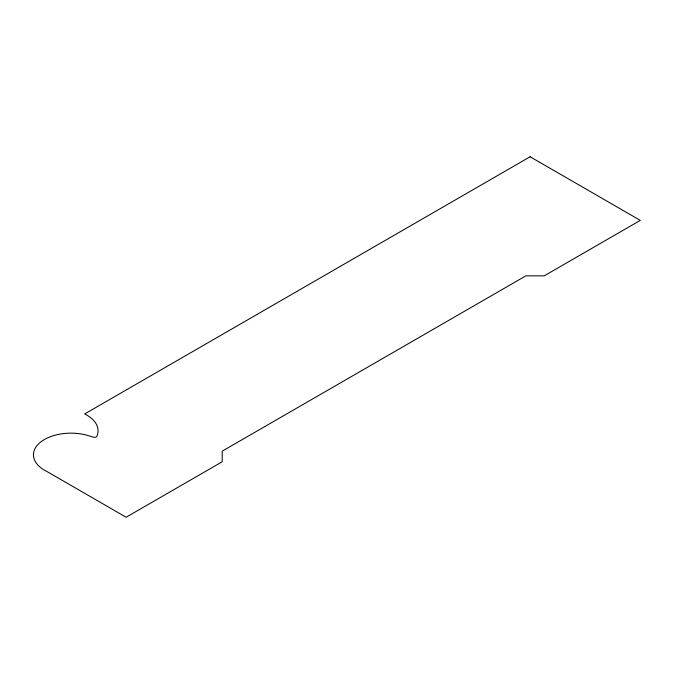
<?xml version="1.0" encoding="UTF-8"?>
<svg xmlns="http://www.w3.org/2000/svg" width="674" height="674" viewBox="0 0 674 674"><rect width="100%" height="100%" fill="white"/><g stroke="black" fill="none" stroke-linecap="round" stroke-linejoin="round"><path stroke-width="1.01" d="M530.118 156.764L84.68 413.946A38.443 22.191 0 0 1 96.803 436.398A2.553 1.474 0 0 1 92.97 437.064L90.527 436.322A37.55 21.678 0 0 0 40.583 442.11A37.55 21.678 0 0 0 46.599 471.311L126.131 517.236L222.201 461.766L222.201 451.159L525.863 275.843L544.23 275.843L640.3 220.381L530.118 156.764"/></g></svg>
